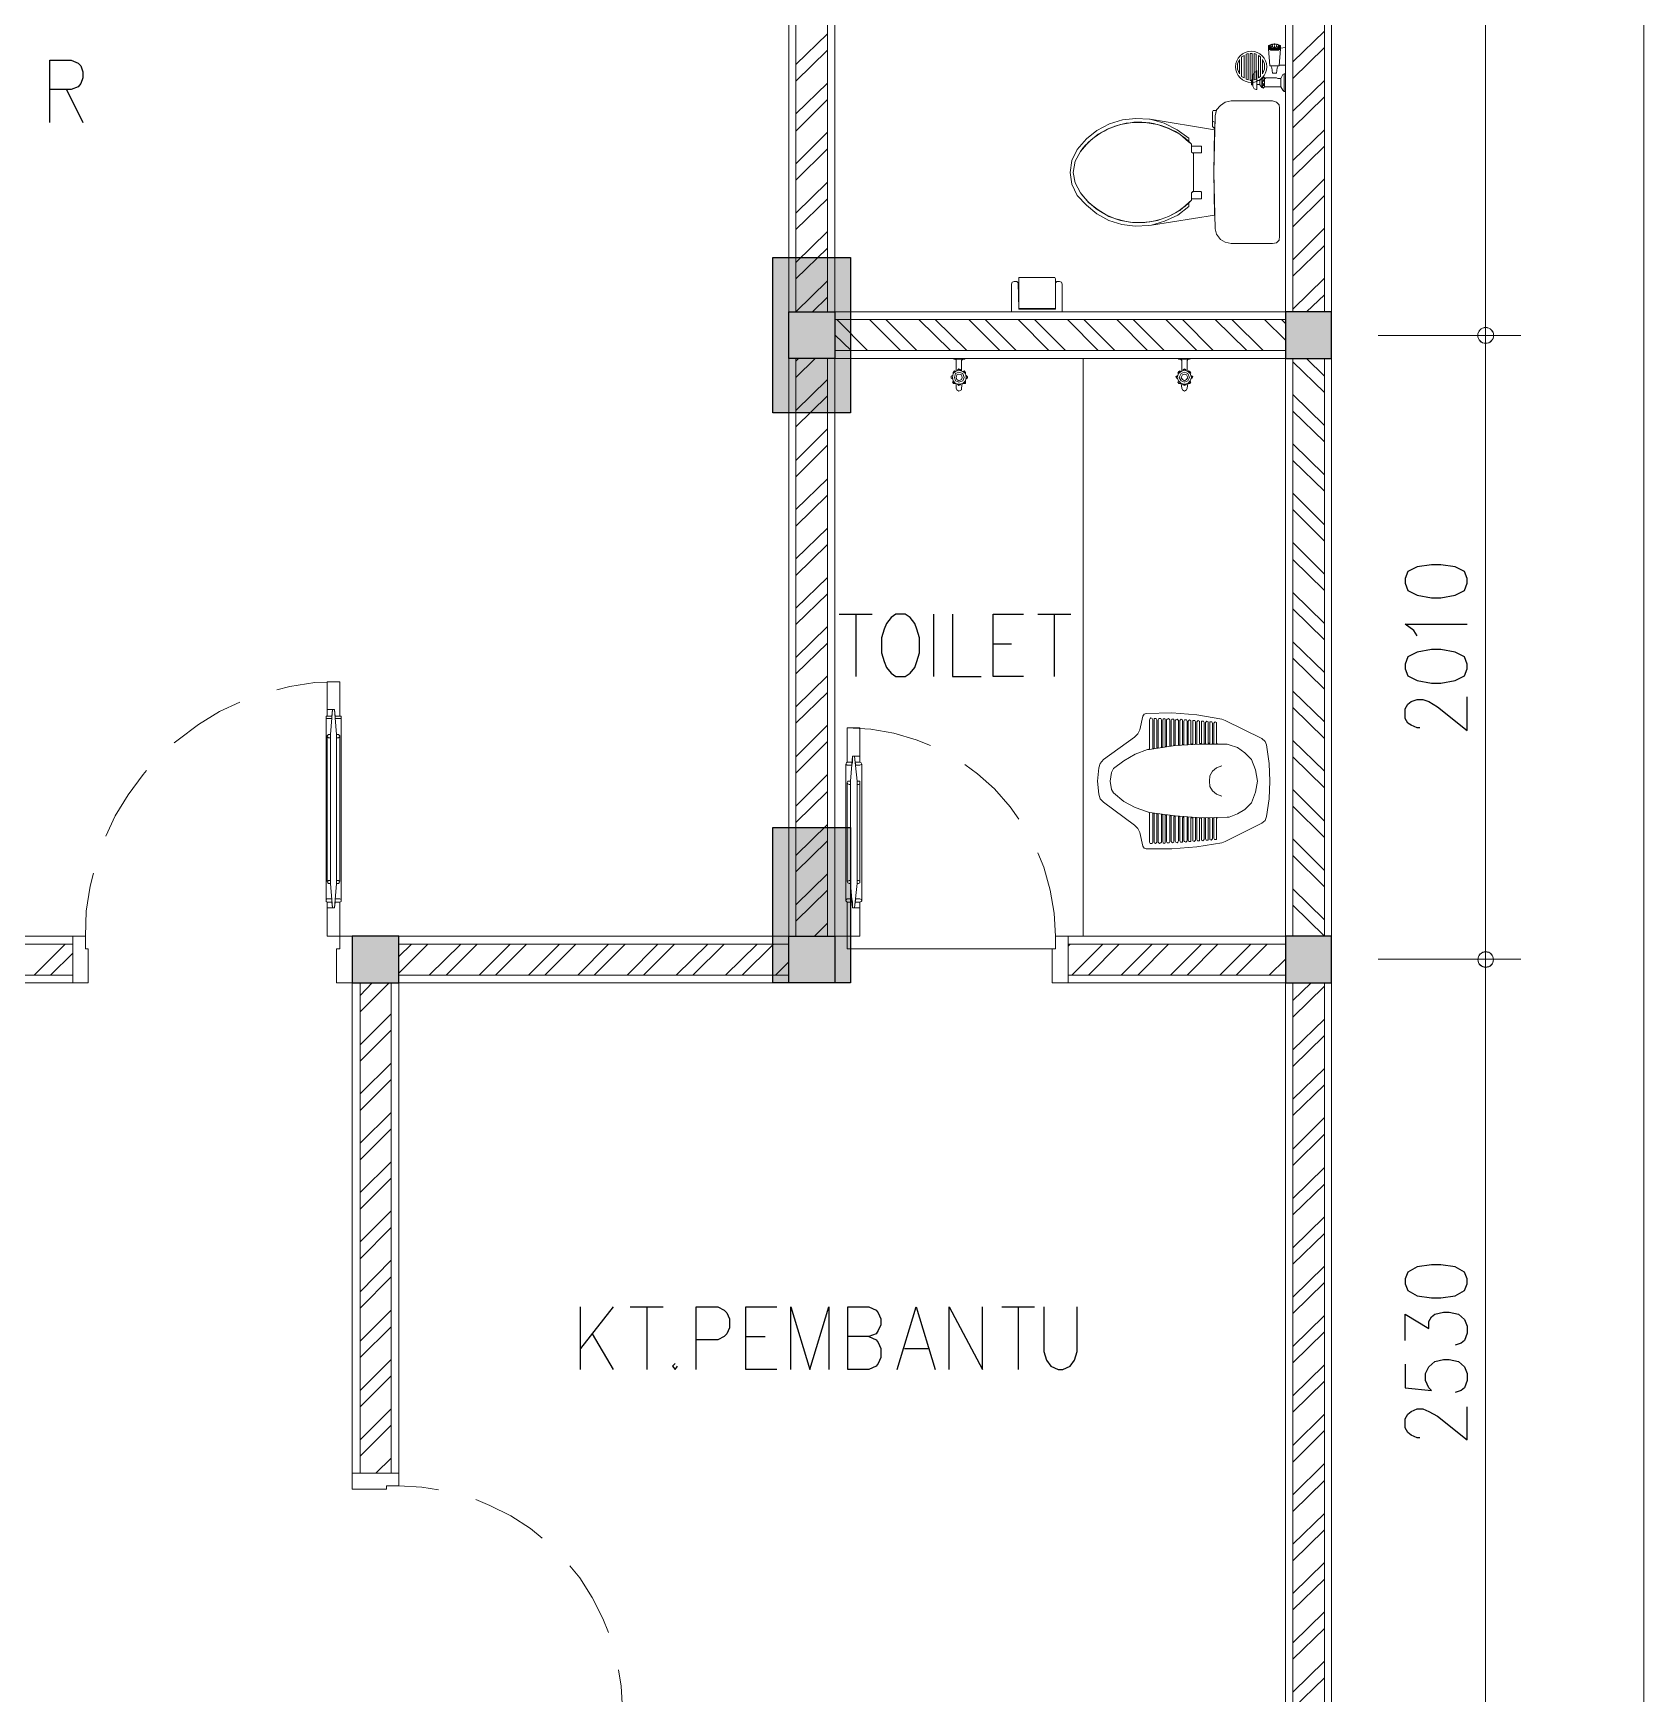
# Model space of a CAD drawing. Header units: millimetres. Extents: x -1260 to 10806, y -20287 to 1280.
# Drawn here: x 5507 to 10694, y -6903 to -1555 of the extents above; entities that cross this region are included whole.
import ezdxf

# ---------------------------------------------------------------- set-up
doc = ezdxf.new("R2010")
doc.units = ezdxf.units.MM
doc.header["$MEASUREMENT"] = 0
doc.layers.add('PDF_Geometry', color=7, linetype='Continuous')
doc.layers.add('PDF_Solid Fills', color=7, linetype='Continuous', true_color=0x404040)

# ---------------------------------------------------------------- blocks, each defined once
blk = doc.blocks.new('sdeww')
at = {"layer": 'PDF_Geometry', "lineweight": 9}
for points in [[(10183.9, -7018.5), (10183.9, -4588.2), (10183.9, -4537.4), (10183.9, -4488.7), (10183.9, -2577.1), (10183.9, -2528.4), (10183.9, -2477.6), (10183.9, -32.6), (10183.9, 16.1)], [(10694.1, -17785.2), (10694.1, -17734.4), (10694.1, -32.6), (10694.1, 16.1)], [(9512.9, -1590.6), (9523.5, -1594.9), (9523.5, -1599.1), (9517.1, -1601.2), (9512.9, -1603.3), (9504.4, -1603.3), (9495.9, -1603.3), (9487.5, -1599.1), (9485.4, -1597), (9485.4, -1594.9), (9495.9, -1590.6)], [(9485.4, -1597), (9485.4, -1605.5), (9487.5, -1607.6), (9491.7, -1609.7), (9504.4, -1609.7), (9504.4, -1603.3), (9504.4, -1609.7), (9517.1, -1609.7), (9521.3, -1607.6), (9523.5, -1605.5), (9523.5, -1597)], [(9485.4, -1599.1), (9485.4, -1607.6)], [(9487.5, -1599.1), (9487.5, -1607.6)], [(9489.6, -1594.9), (9491.7, -1594.9), (9491.7, -1592.7), (9491.7, -1594.9)], [(9491.7, -1597), (9489.6, -1597)], [(9489.6, -1601.2), (9489.6, -1607.6)], [(9491.7, -1601.2), (9491.7, -1609.7), (9491.7, -1601.2)], [(9493.8, -1601.2), (9493.8, -1609.7)], [(9495.9, -1597), (9495.9, -1594.9)], [(9498.1, -1592.7), (9498.1, -1590.6)], [(9498.1, -1603.3), (9498.1, -1609.7)], [(9500.2, -1603.3), (9500.2, -1609.7)], [(9502.3, -1603.3), (9502.3, -1609.7), (9502.3, -1603.3)], [(9504.4, -1590.6), (9504.4, -1588.5), (9504.4, -1592.7), (9504.4, -1588.5), (9504.4, -1592.7)], [(9504.4, -1594.9), (9504.4, -1597), (9504.4, -1594.9)], [(9504.4, -1599.1), (9504.4, -1597)], [(9506.5, -1603.3), (9506.5, -1609.7)], [(9508.6, -1603.3), (9508.6, -1609.7), (9508.6, -1603.3)], [(9512.9, -1592.7), (9510.8, -1592.7), (9512.9, -1592.7)], [(9510.8, -1597), (9510.8, -1594.9), (9510.8, -1599.1)], [(9510.8, -1603.3), (9510.8, -1609.7)], [(9515, -1601.2), (9515, -1609.7)], [(9519.2, -1592.7), (9519.2, -1594.9), (9517.1, -1594.9), (9517.1, -1592.7)], [(9519.2, -1594.9), (9517.1, -1597), (9517.1, -1594.9)], [(9517.1, -1601.2), (9517.1, -1609.7), (9517.1, -1601.2)], [(9519.2, -1658.4), (9540.4, -1658.4), (9540.4, -1601.2), (9523.5, -1603.3)], [(9519.2, -1601.2), (9519.2, -1607.6)], [(9521.3, -1599.1), (9521.3, -1607.6)], [(9523.5, -1599.1), (9523.5, -1607.6)], [(9523.5, -1605.5), (9519.2, -1660.5), (9491.7, -1660.5), (9489.6, -1660.5), (9485.4, -1605.5)], [(9447.3, -1677.4), (9438.8, -1681.7), (9434.5, -1690.1), (9434.5, -1704.9), (9430.3, -1704.9), (9430.3, -1721.9), (9430.3, -1704.9)], [(9430.3, -1707.1), (9434.5, -1707.1), (9430.3, -1707.1)], [(9430.3, -1709.2), (9434.5, -1709.2)], [(9447.3, -1675.3), (9447.3, -1677.4), (9447.3, -1736.7), (9445.1, -1736.7), (9438.8, -1734.6), (9434.5, -1726.1), (9434.5, -1721.9), (9434.5, -1704.9)], [(9447.3, -1707.1), (9457.8, -1707.1), (9464.2, -1698.6), (9468.4, -1696.5), (9470.5, -1696.5), (9472.7, -1698.6), (9472.7, -1728.2), (9472.7, -1726.1)], [(9457.8, -1704.9), (9457.8, -1713.4), (9457.8, -1721.9), (9464.2, -1730.4), (9468.4, -1732.5), (9470.5, -1730.4), (9472.7, -1728.2), (9474.8, -1728.2), (9476.9, -1728.2), (9510.8, -1728.2), (9515, -1728.2), (9525.6, -1728.2), (9510.8, -1728.2)], [(9464.2, -1728.2), (9464.2, -1700.7)], [(9525.6, -1700.7), (9515, -1700.7), (9510.8, -1698.6), (9476.9, -1698.6), (9474.8, -1700.7), (9472.7, -1700.7)], [(9510.8, -1681.7), (9510.8, -1683.8), (9498.1, -1683.8), (9495.9, -1666.8), (9493.8, -1662.6)], [(9498.1, -1683.8), (9498.1, -1681.7)], [(9515, -1662.6), (9512.9, -1666.8), (9510.8, -1683.8)], [(9536.2, -1740.9), (9536.2, -1688)], [(9430.3, -1713.4), (9434.5, -1713.4)], [(9430.3, -1715.5), (9434.5, -1715.5)], [(9430.3, -1717.6), (9434.5, -1717.6), (9430.3, -1717.6)], [(9430.3, -1719.8), (9434.5, -1719.8)], [(9447.3, -1719.8), (9457.8, -1719.8)], [(8820.6, -2450.1), (8820.6, -2452.2), (8657.6, -2452.2), (8657.6, -2363.3), (8659.7, -2357), (8666.1, -2354.8), (8674.6, -2354.8), (8676.7, -2357), (8678.8, -2359.1), (8680.9, -2441.6), (8740.2, -2441.6), (8799.5, -2441.6), (8799.5, -2359.1), (8803.7, -2354.8), (8812.2, -2354.8), (8818.5, -2357), (8820.6, -2363.3), (8820.6, -2452.2)], [(8678.8, -2369.7), (8680.9, -2369.7)], [(8799.5, -2369.7), (8799.5, -2367.5)], [(8657.6, -2452.2), (8657.6, -2450.1)], [(8471.3, -2604.6), (8471.3, -2602.5)], [(8477.7, -2604.6), (8479.8, -2606.8), (8479.8, -2608.9), (8479.8, -2642.8)], [(8501, -2604.6), (8496.7, -2608.9), (8496.7, -2642.8)], [(8888.4, -4463.3), (8888.4, -2602.5)], [(9231.3, -2602.5), (9231.3, -2604.6), (9214.4, -2604.6), (9195.3, -2604.6), (9195.3, -2602.5), (9214.4, -2602.5), (9233.4, -2602.5), (9233.4, -2604.6)], [(9195.3, -2604.6), (9195.3, -2602.5)], [(9201.7, -2604.6), (9203.8, -2606.8), (9205.9, -2608.9), (9205.9, -2642.8)], [(9227.1, -2604.6), (9222.9, -2608.9), (9222.9, -2642.8)], [(8479.8, -2683), (8479.8, -2697.8), (8481.9, -2704.1), (8488.3, -2708.4), (8496.7, -2704.1), (8496.7, -2697.8), (8498.9, -2683)], [(9203.8, -2683), (9205.9, -2697.8), (9208, -2704.1), (9214.4, -2708.4), (9220.7, -2704.1), (9222.9, -2697.8), (9225, -2683), (9233.4, -2683), (9235.6, -2678.7), (9233.4, -2674.5), (9233.4, -2678.7), (9231.3, -2683), (9227.1, -2683)], [(9208, -2685.1), (9210.2, -2687.2), (9214.4, -2689.3), (9218.6, -2687.2), (9220.7, -2685.1)], [(9210.2, -2685.1), (9214.4, -2687.2), (9218.6, -2685.1)], [(6290.9, -3669.5), (6333.2, -3658.9), (6413.7, -3646.2), (6494.1, -3644.1)], [(5960.7, -3840.9), (5973.4, -3830.4), (6039, -3781.7), (6106.7, -3739.3), (6172.3, -3709.7)], [(6449.7, -3758.4), (6449.7, -3824), (6449.7, -4283.4), (6449.7, -4349)], [(6498.4, -3758.4), (6498.4, -3824), (6498.4, -4283.4), (6498.4, -4349)], [(8397.2, -3849.4), (8350.7, -3830.4), (8278.7, -3809.2), (8204.6, -3796.5), (8128.4, -3792.3)], [(9320.2, -3845.2), (9320.2, -3843.1), (9318.1, -3843.1), (9318.1, -3777.4), (9318.1, -3775.3), (9313.9, -3773.2), (9311.8, -3775.3), (9309.6, -3777.4), (9309.6, -3843.1), (9307.5, -3845.2), (9305.4, -3843.1), (9305.4, -3777.4), (9303.3, -3773.2), (9296.9, -3773.2), (9296.9, -3777.4), (9296.9, -3840.9), (9292.7, -3845.2), (9292.7, -3843.1), (9290.6, -3840.9), (9290.6, -3775.3), (9290.6, -3773.2), (9286.4, -3771.1), (9284.2, -3773.2), (9282.1, -3775.3), (9282.1, -3843.1), (9280, -3845.2), (9277.9, -3843.1), (9277.9, -3775.3), (9275.8, -3771.1), (9269.4, -3771.1), (9269.4, -3775.3), (9269.4, -3843.1), (9267.3, -3843.1), (9265.2, -3845.2), (9265.2, -3843.1), (9263.1, -3843.1), (9263.1, -3773.2), (9263.1, -3771.1), (9258.8, -3769), (9254.6, -3773.2), (9254.6, -3843.1), (9254.6, -3845.2), (9250.4, -3845.2), (9250.4, -3843.1), (9250.4, -3773.2), (9248.3, -3769), (9241.9, -3769), (9241.9, -3773.2), (9241.9, -3843.1), (9239.8, -3845.2), (9237.7, -3845.2), (9235.6, -3843.1), (9235.6, -3771.1), (9235.6, -3769), (9231.3, -3766.8), (9229.2, -3769), (9227.1, -3771.1), (9227.1, -3845.2), (9225, -3847.3), (9222.9, -3845.2), (9222.9, -3771.1), (9220.7, -3766.8), (9214.4, -3766.8), (9212.3, -3771.1), (9212.3, -3845.2), (9212.3, -3847.3), (9210.2, -3847.3), (9208, -3845.2), (9208, -3769), (9208, -3766.8), (9203.8, -3764.7), (9201.7, -3766.8), (9199.6, -3769), (9199.6, -3847.3), (9197.5, -3849.4), (9195.3, -3847.3), (9195.3, -3769), (9191.1, -3764.7), (9186.9, -3766.8), (9184.8, -3769), (9184.8, -3847.3), (9184.8, -3849.4), (9182.6, -3849.4), (9180.5, -3847.3), (9180.5, -3769), (9180.5, -3764.7), (9174.2, -3764.7), (9172, -3769), (9172, -3849.4), (9172, -3851.5), (9167.8, -3851.5), (9167.8, -3849.4), (9167.8, -3766.8), (9163.6, -3762.6), (9159.3, -3764.7), (9157.2, -3766.8), (9157.2, -3851.5), (9155.1, -3853.6), (9153, -3851.5), (9153, -3766.8), (9153, -3764.7), (9148.8, -3762.6), (9146.6, -3764.7), (9144.5, -3766.8), (9144.5, -3853.6), (9142.4, -3855.8), (9140.3, -3853.6), (9140.3, -3766.8), (9138.2, -3762.6), (9131.8, -3762.6), (9129.7, -3766.8), (9129.7, -3853.6), (9129.7, -3855.8), (9127.6, -3857.9), (9125.5, -3855.8), (9125.5, -3853.6), (9125.5, -3766.8), (9123.4, -3762.6), (9117, -3762.6), (9117, -3766.8), (9117, -3855.8), (9117, -3857.9), (9114.9, -3860), (9112.8, -3857.9), (9112.8, -3855.8), (9112.8, -3766.8), (9110.7, -3762.6), (9106.4, -3760.5), (9104.3, -3762.6), (9102.2, -3766.8), (9102.2, -3860), (9100.1, -3862.1)], [(6453.9, -3824), (6453.9, -4283.4)], [(6494.1, -3824), (6494.1, -4283.4)], [(5740.5, -4141.5), (5770.1, -4075.9), (5812.5, -4008.2), (5861.2, -3942.6), (5871.7, -3929.9)], [(8124.2, -3908.7), (8124.2, -3974.3), (8124.2, -4283.4), (8124.2, -4349)], [(8175, -3908.7), (8175, -3974.3), (8175, -4283.4), (8175, -4349)], [(8680.9, -4086.5), (8653.4, -4046.3), (8602.6, -3989.1), (8547.6, -3940.4), (8507.3, -3910.8)], [(9335.1, -3915), (9318.1, -3921.4), (9305.4, -3932), (9296.9, -3946.8), (9294.8, -3963.7), (9296.9, -3980.7), (9305.4, -3995.5), (9318.1, -4006.1), (9335.1, -4012.4)], [(8128.4, -3974.3), (8128.4, -4283.4)], [(8168.6, -3974.3), (8168.6, -4283.4)], [(9320.2, -4082.3), (9318.1, -4084.4), (9318.1, -4147.9), (9318.1, -4152.1), (9311.8, -4152.1), (9309.6, -4147.9), (9309.6, -4084.4), (9309.6, -4082.3), (9305.4, -4082.3), (9305.4, -4084.4), (9305.4, -4150), (9303.3, -4152.1), (9301.2, -4154.2), (9296.9, -4152.1), (9296.9, -4150), (9296.9, -4084.4), (9294.8, -4082.3), (9292.7, -4082.3), (9290.6, -4084.4), (9290.6, -4150), (9290.6, -4154.2), (9284.2, -4154.2), (9282.1, -4150), (9282.1, -4084.4), (9282.1, -4082.3), (9277.9, -4082.3), (9277.9, -4084.4), (9277.9, -4152.1), (9275.8, -4154.2), (9273.7, -4156.4), (9269.4, -4154.2), (9269.4, -4152.1), (9269.4, -4084.4), (9267.3, -4082.3), (9265.2, -4082.3), (9263.1, -4084.4), (9263.1, -4152.1), (9263.1, -4156.4), (9256.7, -4156.4), (9254.6, -4152.1), (9254.6, -4084.4), (9254.6, -4082.3), (9250.4, -4082.3), (9250.4, -4084.4), (9250.4, -4154.2), (9246.1, -4158.5), (9241.9, -4156.4), (9241.9, -4154.2), (9241.9, -4082.3), (9239.8, -4082.3), (9237.7, -4080.2), (9237.7, -4082.3), (9235.6, -4082.3), (9235.6, -4154.2), (9235.6, -4158.5), (9229.2, -4158.5), (9227.1, -4154.2), (9227.1, -4082.3), (9227.1, -4080.2), (9222.9, -4080.2), (9222.9, -4082.3), (9222.9, -4156.4), (9218.6, -4160.6), (9214.4, -4158.5), (9212.3, -4156.4), (9212.3, -4082.3), (9212.3, -4080.2), (9210.2, -4078), (9210.2, -4080.2), (9208, -4082.3), (9208, -4156.4), (9208, -4160.6), (9201.7, -4160.6), (9199.6, -4156.4), (9199.6, -4080.2), (9199.6, -4078), (9195.3, -4078), (9195.3, -4080.2), (9195.3, -4156.4), (9193.2, -4160.6), (9191.1, -4162.7), (9186.9, -4160.6), (9184.8, -4156.4), (9184.8, -4078), (9182.6, -4075.9), (9182.6, -4078), (9180.5, -4078), (9180.5, -4158.5), (9180.5, -4160.6), (9176.3, -4162.7), (9172, -4158.5), (9172, -4078), (9172, -4075.9), (9167.8, -4075.9), (9167.8, -4078), (9167.8, -4158.5), (9165.7, -4162.7), (9159.3, -4162.7), (9157.2, -4158.5), (9157.2, -4075.9), (9157.2, -4073.8), (9153, -4073.8), (9153, -4075.9), (9153, -4158.5), (9153, -4162.7), (9148.8, -4164.8), (9146.6, -4162.7), (9144.5, -4158.5), (9144.5, -4073.8), (9144.5, -4071.7), (9140.3, -4071.7), (9140.3, -4073.8), (9140.3, -4160.6), (9138.2, -4162.7), (9133.9, -4164.8), (9129.7, -4160.6), (9129.7, -4071.7), (9129.7, -4069.6), (9125.5, -4069.6), (9125.5, -4071.7), (9125.5, -4160.6), (9121.2, -4164.8), (9117, -4162.7), (9117, -4160.6), (9117, -4069.6), (9117, -4067.5), (9112.8, -4067.5), (9112.8, -4069.6), (9112.8, -4160.6), (9110.7, -4164.8), (9104.3, -4164.8), (9102.2, -4160.6), (9102.2, -4067.5), (9102.2, -4065.3), (9100.1, -4065.3)], [(8799.5, -4463.3), (8795.2, -4389.2), (8782.5, -4315.1), (8761.4, -4241), (8742.3, -4194.5)], [(5674.9, -4463.3), (5677, -4382.9), (5689.7, -4302.4), (5700.3, -4260.1)], [(8139, -4503.5), (8788.9, -4503.5)], [(6684.6, -6233.1), (6758.7, -6237.3), (6811.7, -6245.8)], [(6932.3, -6277.5), (6976.8, -6296.6), (7044.5, -6330.5), (7108, -6370.7), (7146.1, -6402.4)], [(7235, -6491.3), (7266.8, -6529.5), (7307, -6593), (7340.9, -6660.7), (7359.9, -6705.2)], [(7391.7, -6825.8), (7400.2, -6878.7), (7404.4, -6952.8)]]:
    blk.add_lwpolyline(points, dxfattribs=at)
for points in [[(9688.6, -2452.2), (9688.6, -132.1), (9540.4, -132.1), (9540.4, -2452.2)], [(8088.2, -2452.2), (8088.2, -1082.6), (7940, -1082.6), (7940, -2452.2)], [(9489.6, -1594.9), (9491.7, -1592.7), (9498.1, -1590.6), (9510.8, -1590.6), (9517.1, -1592.7), (9521.3, -1594.9), (9521.3, -1597), (9517.1, -1599.1), (9510.8, -1599.1), (9504.4, -1601.2), (9498.1, -1599.1), (9491.7, -1599.1), (9487.5, -1594.9)], [(9495.9, -1592.7), (9498.1, -1592.7)], [(9498.1, -1597), (9498.1, -1594.9), (9498.1, -1599.1), (9495.9, -1599.1), (9495.9, -1597)], [(9495.9, -1609.7), (9495.9, -1603.3)], [(9512.9, -1609.7), (9512.9, -1603.3)], [(9392.2, -1639.3), (9385.9, -1654.1), (9385.9, -1671.1), (9392.2, -1685.9)], [(9398.6, -1694.4), (9398.6, -1630.9), (9407, -1626.6), (9407, -1698.6)], [(9419.7, -1620.3), (9419.7, -1704.9), (9413.4, -1702.8), (9413.4, -1622.4)], [(9430.3, -1707.1), (9426.1, -1707.1), (9426.1, -1620.3), (9432.4, -1620.3), (9432.4, -1707.1)], [(9438.8, -1620.3), (9438.8, -1704.9), (9445.1, -1702.8), (9445.1, -1622.4)], [(9460, -1694.4), (9460, -1630.9), (9453.6, -1626.6), (9453.6, -1698.6)], [(9466.3, -1685.9), (9472.7, -1671.1), (9472.7, -1654.1), (9466.3, -1639.3)], [(9434.5, -1711.3), (9430.3, -1711.3)], [(9472.7, -1698.6), (9470.5, -1698.6), (9470.5, -1696.5), (9468.4, -1696.5), (9466.3, -1698.6), (9464.2, -1700.7), (9466.3, -1700.7), (9466.3, -1702.8), (9470.5, -1702.8), (9472.7, -1700.7)], [(9470.5, -1707.1), (9470.5, -1709.2), (9472.7, -1711.3), (9472.7, -1715.5), (9470.5, -1717.6), (9470.5, -1719.8), (9468.4, -1719.8), (9466.3, -1717.6), (9466.3, -1709.2), (9468.4, -1707.1)], [(9525.6, -1700.7), (9525.6, -1728.2), (9531.9, -1738.8), (9536.2, -1743.1), (9540.4, -1743.1), (9540.4, -1685.9), (9536.2, -1685.9), (9531.9, -1688)], [(9434.5, -1721.9), (9430.3, -1721.9)], [(9472.7, -1728.2), (9470.5, -1730.4), (9466.3, -1730.4), (9466.3, -1728.2), (9464.2, -1728.2), (9466.3, -1726.1), (9466.3, -1724), (9470.5, -1724), (9472.7, -1726.1)], [(9305.4, -1808.7), (9307.5, -1804.4), (9311.8, -1804.4), (9318.1, -1804.4), (9313.9, -1821.4), (9313.9, -1842.5), (9305.4, -1838.3)], [(9313.9, -1821.4), (9309.6, -2003.4), (9313.9, -2185.5), (9318.1, -2202.4), (9330.8, -2219.4), (9345.6, -2227.8), (9364.7, -2232.1), (9498.1, -2232.1), (9510.8, -2229.9), (9519.2, -2221.5), (9521.3, -2208.8), (9521.3, -1796), (9519.2, -1785.4), (9510.8, -1776.9), (9498.1, -1772.7), (9364.7, -1772.7), (9345.6, -1776.9), (9330.8, -1787.5), (9318.1, -1802.3)], [(9104.3, -1832), (9102.2, -1832), (9057.7, -1829.8), (9015.4, -1834.1), (8973.1, -1846.8), (8932.8, -1868), (8899, -1895.5), (8869.3, -1929.3), (8852.4, -1965.3), (8846, -2003.4), (8852.4, -2041.5), (8869.3, -2077.5), (8899, -2109.3), (8932.8, -2136.8), (8970.9, -2158), (9013.3, -2170.7), (9055.6, -2177), (9100.1, -2174.9), (9108.5, -2172.8), (9150.9, -2160.1), (9193.2, -2141), (9229.2, -2113.5), (9229.2, -2100.8), (9199.6, -2126.2), (9163.6, -2145.3), (9127.6, -2158), (9087.4, -2164.3), (9047.1, -2164.3), (9009, -2158), (8970.9, -2145.3), (8937.1, -2124.1), (8905.3, -2100.8), (8879.9, -2069.1), (8863, -2037.3), (8856.6, -2003.4), (8863, -1967.4), (8879.9, -1935.7), (8905.3, -1906.1), (8937.1, -1880.7), (8970.9, -1861.6), (9009, -1848.9), (9047.1, -1842.5), (9087.4, -1842.5), (9127.6, -1848.9), (9163.6, -1861.6), (9199.6, -1880.7), (9229.2, -1906.1), (9229.2, -1893.4), (9191.1, -1865.8), (9148.8, -1844.7)], [(9229.2, -1893.4), (9191.1, -1865.8), (9148.8, -1844.7), (9104.3, -1832), (9311.8, -1865.8), (9309.6, -2003.4), (9311.8, -2141), (9108.5, -2172.8), (9150.9, -2160.1), (9193.2, -2141), (9229.2, -2113.5), (9229.2, -2100.8), (9237.7, -2092.3), (9237.7, -2088.1), (9269.4, -2088.1), (9269.4, -2066.9), (9267.3, -2064.8), (9241.9, -2064.8), (9244, -2064.8), (9244, -1942), (9241.9, -1939.9), (9269.4, -1939.9), (9269.4, -1918.8), (9237.7, -1918.8), (9237.7, -1912.4), (9235.6, -1910.3), (9229.2, -1906.1)], [(9305.4, -1838.3), (9313.9, -1842.5), (9311.8, -1861.6), (9305.4, -1855.3), (9305.4, -1836.2)], [(9267.3, -1918.8), (9237.7, -1918.8), (9237.7, -1937.8), (9241.9, -1939.9), (9267.3, -1939.9), (9269.4, -1939.9), (9269.4, -1937.8), (9269.4, -1920.9), (9269.4, -1918.8)], [(9237.7, -2069.1), (9241.9, -2064.8), (9267.3, -2064.8), (9269.4, -2066.9), (9269.4, -2069.1), (9269.4, -2086), (9269.4, -2088.1), (9267.3, -2088.1), (9237.7, -2088.1)], [(8680.9, -2346.4), (8680.9, -2342.1), (8685.2, -2342.1), (8740.2, -2342.1), (8797.4, -2342.1), (8799.5, -2346.4), (8799.5, -2443.8), (8740.2, -2443.8), (8680.9, -2443.8)], [(8088.2, -2602.5), (8088.2, -2452.2), (9540.4, -2452.2), (9540.4, -2602.5)], [(10234.8, -2528.4), (9838.9, -2528.4)], [(10071.7, -2528.4), (10298.3, -2528.4)], [(8088.2, -4463.3), (8088.2, -2602.5), (7940, -2602.5), (7940, -4463.3)], [(8507.3, -2604.6), (8488.3, -2604.6), (8471.3, -2604.6), (8471.3, -2602.5), (8488.3, -2602.5), (8507.3, -2602.5)], [(9540.4, -4463.3), (9540.4, -2602.5), (9688.6, -2602.5), (9688.6, -4463.3)], [(8467.1, -2668.2), (8462.9, -2666), (8462.9, -2659.7), (8467.1, -2657.6), (8462.9, -2659.7), (8462.9, -2666)], [(8488.3, -2640.6), (8477.7, -2644.9), (8469.2, -2651.2), (8467.1, -2663.9), (8469.2, -2674.5), (8477.7, -2683), (8488.3, -2685.1), (8501, -2683), (8509.4, -2674.5), (8511.6, -2663.9), (8509.4, -2651.2), (8501, -2644.9)], [(8469.2, -2651.2), (8469.2, -2647), (8473.5, -2644.9), (8477.7, -2644.9), (8473.5, -2642.8), (8471.3, -2644.9), (8469.2, -2649.1)], [(8488.3, -2647), (8477.7, -2651.2), (8473.5, -2663.9), (8477.7, -2674.5), (8488.3, -2678.7), (8501, -2674.5), (8505.2, -2663.9), (8501, -2651.2)], [(8488.3, -2653.3), (8481.9, -2655.5), (8479.8, -2663.9), (8481.9, -2670.3), (8488.3, -2674.5), (8496.7, -2670.3), (8498.9, -2663.9), (8496.7, -2655.5)], [(8488.3, -2636.4), (8484, -2640.6), (8488.3, -2638.5), (8494.6, -2640.6), (8492.5, -2638.5)], [(8501, -2644.9), (8505.2, -2642.8), (8507.3, -2644.9), (8509.4, -2649.1), (8509.4, -2651.2), (8509.4, -2647), (8505.2, -2644.9)], [(8511.6, -2657.6), (8513.7, -2659.7), (8515.8, -2661.8), (8515.8, -2666), (8511.6, -2668.2), (8515.8, -2666), (8513.7, -2659.7)], [(9193.2, -2668.2), (9189, -2666), (9189, -2659.7), (9193.2, -2657.6), (9189, -2659.7), (9186.9, -2661.8), (9189, -2666)], [(9214.4, -2640.6), (9203.8, -2644.9), (9195.3, -2651.2), (9191.1, -2663.9), (9195.3, -2674.5), (9203.8, -2683), (9214.4, -2685.1), (9225, -2683), (9233.4, -2674.5), (9237.7, -2663.9), (9233.4, -2651.2), (9225, -2644.9)], [(9195.3, -2651.2), (9195.3, -2647), (9197.5, -2644.9), (9203.8, -2644.9), (9199.6, -2642.8), (9195.3, -2644.9), (9193.2, -2649.1)], [(9214.4, -2647), (9203.8, -2651.2), (9197.5, -2663.9), (9203.8, -2674.5), (9214.4, -2678.7), (9225, -2674.5), (9231.3, -2663.9), (9225, -2651.2)], [(9214.4, -2653.3), (9208, -2655.5), (9203.8, -2663.9), (9208, -2670.3), (9214.4, -2674.5), (9220.7, -2670.3), (9225, -2663.9), (9220.7, -2655.5)], [(9214.4, -2636.4), (9210.2, -2638.5), (9210.2, -2640.6), (9214.4, -2638.5), (9218.6, -2640.6), (9218.6, -2638.5)], [(9225, -2644.9), (9229.2, -2642.8), (9233.4, -2644.9), (9235.6, -2649.1), (9233.4, -2651.2), (9233.4, -2647), (9231.3, -2644.9)], [(9235.6, -2657.6), (9239.8, -2659.7), (9241.9, -2661.8), (9239.8, -2666), (9235.6, -2668.2), (9239.8, -2666), (9239.8, -2659.7)], [(8477.7, -2683), (8473.5, -2683), (8469.2, -2678.7), (8469.2, -2674.5), (8467.1, -2678.7), (8469.2, -2683)], [(8494.6, -2685.1), (8488.3, -2687.2), (8484, -2685.1), (8488.3, -2689.3), (8492.5, -2687.2)], [(8509.4, -2674.5), (8509.4, -2683), (8501, -2683), (8505.2, -2683), (8509.4, -2678.7)], [(9201.7, -2683), (9197.5, -2683), (9193.2, -2678.7), (9195.3, -2674.5), (9193.2, -2678.7), (9195.3, -2683)], [(9335.1, -4162.7), (9254.6, -4175.4), (9174.2, -4181.8), (9091.6, -4181.8), (9085.3, -4179.7), (9081, -4173.3), (9070.4, -4128.8), (9064.1, -4116.1), (9053.5, -4105.6), (8954, -4031.5), (8943.4, -4020.9), (8939.2, -4006.1), (8935, -3963.7), (8939.2, -3921.4), (8943.4, -3906.6), (8954, -3893.9), (9053.5, -3821.9), (9064.1, -3811.3), (9070.4, -3798.6), (9081, -3754.1), (9085.3, -3747.8), (9091.6, -3745.7), (9174.2, -3743.6), (9254.6, -3749.9), (9335.1, -3764.7), (9345.6, -3769), (9464.2, -3826.1), (9474.8, -3836.7), (9479, -3847.3), (9487.5, -3906.6), (9489.6, -3963.7), (9487.5, -4020.9), (9479, -4078), (9474.8, -4090.7), (9464.2, -4099.2), (9345.6, -4158.5)], [(8985.8, -4001.8), (9019.6, -4029.3), (9055.6, -4048.4), (9095.8, -4063.2), (9102.2, -4065.3), (9184.8, -4075.9), (9267.3, -4082.3), (9352, -4080.2), (9358.3, -4080.2), (9385.9, -4069.6), (9409.1, -4054.8), (9430.3, -4033.6), (9443, -3999.7), (9449.4, -3963.7), (9443, -3927.7), (9430.3, -3893.9), (9409.1, -3872.7), (9385.9, -3855.8), (9358.3, -3847.3), (9352, -3845.2), (9267.3, -3845.2), (9184.8, -3849.4), (9102.2, -3862.1), (9095.8, -3862.1), (9055.6, -3876.9), (9019.6, -3898.1), (8985.8, -3923.5), (8979.4, -3936.2), (8975.2, -3963.7), (8979.4, -3991.2)], [(5634.6, -4613.6), (5634.6, -4463.3), (3564.3, -4463.3), (3564.3, -4613.6)], [(7940, -4613.6), (7940, -4463.3), (6684.6, -4463.3), (6684.6, -4613.6)], [(9540.4, -4613.6), (9540.4, -4463.3), (8839.7, -4463.3), (8839.7, -4613.6)], [(10234.8, -4537.4), (9838.9, -4537.4)], [(10071.7, -4537.4), (10298.3, -4537.4)], [(6684.6, -6192.9), (6684.6, -4613.6), (6534.3, -4613.6), (6534.3, -6192.9)], [(9688.6, -6993.1), (9688.6, -4613.6), (9540.4, -4613.6), (9540.4, -6993.1)]]:
    blk.add_lwpolyline(points, close=True, dxfattribs=at)
at = {"layer": 'PDF_Geometry', "lineweight": 20}
for points in [[(9665.3, -2452.2), (9665.3, -132.1), (9563.7, -132.1), (9563.7, -2452.2)], [(8064.9, -2452.2), (8064.9, -1082.6), (7963.3, -1082.6), (7963.3, -2452.2)], [(8088.2, -2577.1), (8088.2, -2477.6), (9540.4, -2477.6), (9540.4, -2577.1)], [(8064.9, -4463.3), (8064.9, -2602.5), (7963.3, -2602.5), (7963.3, -4463.3)], [(9563.7, -4463.3), (9563.7, -2602.5), (9665.3, -2602.5), (9665.3, -4463.3)], [(5634.6, -4588.2), (5634.6, -4488.7), (3564.3, -4488.7), (3564.3, -4588.2)], [(7940, -4588.2), (7940, -4488.7), (6684.6, -4488.7), (6684.6, -4588.2)], [(9540.4, -4588.2), (9540.4, -4488.7), (8839.7, -4488.7), (8839.7, -4588.2)], [(6659.2, -6192.9), (6659.2, -4613.6), (6559.7, -4613.6), (6559.7, -6192.9)], [(9665.3, -6993.1), (9665.3, -4613.6), (9563.7, -4613.6), (9563.7, -6993.1)]]:
    blk.add_lwpolyline(points, close=True, dxfattribs=at)
at = {"layer": 'PDF_Geometry', "color": 250, "lineweight": 9, "true_color": 0x404040}
for points in [[(9563.7, -1647.8), (9665.3, -1548.3)], [(7963.3, -1656.3), (8064.9, -1556.8)], [(9563.7, -1700.7), (9665.3, -1601.2)], [(7963.3, -1709.2), (8064.9, -1609.7)], [(9563.7, -1806.6), (9665.3, -1707.1)], [(7963.3, -1815), (8064.9, -1715.5)], [(9563.7, -1859.5), (9665.3, -1760)], [(7963.3, -1870.1), (8064.9, -1768.5)], [(9563.7, -1965.3), (9665.3, -1865.8)], [(7963.3, -1975.9), (8064.9, -1874.3)], [(9563.7, -2018.3), (9665.3, -1918.8)], [(7963.3, -2028.8), (8064.9, -1927.2)], [(9563.7, -2126.2), (9665.3, -2024.6)], [(7963.3, -2134.7), (8064.9, -2035.2)], [(9563.7, -2179.1), (9665.3, -2077.5)], [(7963.3, -2187.6), (8064.9, -2088.1)], [(9563.7, -2285), (9665.3, -2183.4)], [(7963.3, -2293.5), (8064.9, -2194)], [(9563.7, -2337.9), (9665.3, -2238.4)], [(7963.3, -2346.4), (8064.9, -2246.9)], [(7963.3, -2452.2), (8064.9, -2352.7)], [(9563.7, -2443.8), (9665.3, -2344.3)], [(8016.2, -2452.2), (8064.9, -2405.7)], [(9608.1, -2452.2), (9665.3, -2397.2)], [(8094.5, -2477.6), (8194, -2577.1)], [(8200.4, -2477.6), (8299.9, -2577.1)], [(8253.3, -2477.6), (8352.8, -2577.1)], [(8359.1, -2477.6), (8460.8, -2577.1)], [(8412.1, -2477.6), (8513.7, -2577.1)], [(8520, -2477.6), (8619.5, -2577.1)], [(8573, -2477.6), (8672.5, -2577.1)], [(8678.8, -2477.6), (8778.3, -2577.1)], [(8731.7, -2477.6), (8831.2, -2577.1)], [(8837.6, -2477.6), (8937.1, -2577.1)], [(8890.5, -2477.6), (8990, -2577.1)], [(8996.3, -2477.6), (9095.8, -2577.1)], [(9049.3, -2477.6), (9148.8, -2577.1)], [(9155.1, -2477.6), (9254.6, -2577.1)], [(9208, -2477.6), (9307.5, -2577.1)], [(9313.9, -2477.6), (9415.5, -2577.1)], [(9366.8, -2477.6), (9468.4, -2577.1)], [(9472.7, -2477.6), (9540.4, -2543.3)], [(9527.7, -2477.6), (9540.4, -2490.3)], [(8088.2, -2526.3), (8141.1, -2577.1)], [(7963.3, -2611), (7971.7, -2602.5)], [(7963.3, -2663.9), (8024.7, -2602.5)], [(9563.7, -2613.1), (9665.3, -2712.6)], [(9608.1, -2602.5), (9665.3, -2659.7)], [(7963.3, -2769.8), (8064.9, -2670.3)], [(7963.3, -2822.7), (8064.9, -2723.2)], [(9563.7, -2719), (9665.3, -2818.5)], [(9563.7, -2771.9), (9665.3, -2871.4)], [(7963.3, -2930.7), (8064.9, -2829)], [(7963.3, -2983.6), (8064.9, -2882)], [(9563.7, -2877.7), (9665.3, -2977.2)], [(9563.7, -2930.7), (9665.3, -3030.2)], [(7963.3, -3089.4), (8064.9, -2989.9)], [(7963.3, -3142.3), (8064.9, -3042.9)], [(9563.7, -3036.5), (9665.3, -3138.1)], [(9563.7, -3089.4), (9665.3, -3191)], [(7963.3, -3248.2), (8064.9, -3148.7)], [(7963.3, -3301.1), (8064.9, -3201.6)], [(9563.7, -3195.3), (9665.3, -3296.9)], [(9563.7, -3250.3), (9665.3, -3349.8)], [(7963.3, -3407), (8064.9, -3307.5)], [(7963.3, -3459.9), (8064.9, -3360.4)], [(9563.7, -3356.2), (9665.3, -3455.7)], [(9563.7, -3409.1), (9665.3, -3508.6)], [(7963.3, -3565.7), (8064.9, -3466.2)], [(7963.3, -3618.7), (8064.9, -3519.2)], [(9563.7, -3514.9), (9665.3, -3614.4)], [(9563.7, -3567.9), (9665.3, -3667.4)], [(7963.3, -3724.5), (8064.9, -3625)], [(7963.3, -3777.4), (8064.9, -3677.9)], [(9563.7, -3673.7), (9665.3, -3773.2)], [(9563.7, -3726.6), (9665.3, -3826.1)], [(7963.3, -3885.4), (8064.9, -3783.8)], [(7963.3, -3938.3), (8064.9, -3836.7)], [(9563.7, -3832.5), (9665.3, -3932)], [(9563.7, -3885.4), (9665.3, -3984.9)], [(7963.3, -4044.2), (8064.9, -3942.6)], [(7963.3, -4097.1), (8064.9, -3997.6)], [(9563.7, -3991.2), (9665.3, -4092.9)], [(9563.7, -4044.2), (9665.3, -4145.8)], [(7963.3, -4202.9), (8064.9, -4103.4)], [(7963.3, -4255.9), (8064.9, -4156.4)], [(9563.7, -4150), (9665.3, -4251.6)], [(9563.7, -4202.9), (9665.3, -4304.5)], [(7963.3, -4361.7), (8064.9, -4262.2)], [(7963.3, -4414.6), (8064.9, -4315.1)], [(9563.7, -4310.9), (9665.3, -4410.4)], [(9563.7, -4363.8), (9665.3, -4463.3)], [(8022.6, -4463.3), (8064.9, -4421)], [(5509.7, -4588.2), (5609.2, -4488.7)], [(6684.6, -4528.9), (6724.9, -4488.7)], [(6684.6, -4581.9), (6777.8, -4488.7)], [(6782, -4588.2), (6883.6, -4488.7)], [(6837.1, -4588.2), (6936.6, -4488.7)], [(6942.9, -4588.2), (7042.4, -4488.7)], [(6995.8, -4588.2), (7095.3, -4488.7)], [(7101.7, -4588.2), (7201.2, -4488.7)], [(7154.6, -4588.2), (7254.1, -4488.7)], [(7260.5, -4588.2), (7359.9, -4488.7)], [(7313.4, -4588.2), (7412.9, -4488.7)], [(7419.2, -4588.2), (7518.7, -4488.7)], [(7472.1, -4588.2), (7571.6, -4488.7)], [(7578, -4588.2), (7679.6, -4488.7)], [(7630.9, -4588.2), (7732.5, -4488.7)], [(7736.8, -4588.2), (7838.4, -4488.7)], [(7789.7, -4588.2), (7891.3, -4488.7)], [(8839.7, -4495.1), (8846, -4488.7)], [(8852.4, -4588.2), (8951.9, -4488.7)], [(8905.3, -4588.2), (9004.8, -4488.7)], [(9011.2, -4588.2), (9110.7, -4488.7)], [(9064.1, -4588.2), (9163.6, -4488.7)], [(9169.9, -4588.2), (9269.4, -4488.7)], [(9222.9, -4588.2), (9322.4, -4488.7)], [(9328.7, -4588.2), (9428.2, -4488.7)], [(9381.6, -4588.2), (9481.1, -4488.7)], [(5562.7, -4588.2), (5634.6, -4518.4)], [(9487.5, -4588.2), (9540.4, -4537.4)], [(7897.7, -4588.2), (7940, -4545.9)], [(6559.7, -4653.8), (6597.8, -4613.6)], [(6559.7, -4706.8), (6652.9, -4613.6)], [(9563.7, -4670.8), (9623, -4613.6)], [(9563.7, -4723.7), (9665.3, -4624.2)], [(6559.7, -4812.6), (6659.2, -4713.1)], [(9563.7, -4829.6), (9665.3, -4730.1)], [(6559.7, -4865.5), (6659.2, -4766)], [(9563.7, -4882.5), (9665.3, -4783)], [(6559.7, -4971.4), (6659.2, -4871.9)], [(9563.7, -4988.3), (9665.3, -4888.8)], [(6559.7, -5024.3), (6659.2, -4924.8)], [(9563.7, -5041.2), (9665.3, -4941.7)], [(6559.7, -5130.2), (6659.2, -5030.7)], [(9563.7, -5149.2), (9665.3, -5047.6)], [(6559.7, -5183.1), (6659.2, -5083.6)], [(9563.7, -5202.1), (9665.3, -5100.5)], [(6559.7, -5288.9), (6659.2, -5189.4)], [(9563.7, -5308), (9665.3, -5208.5)], [(6559.7, -5341.9), (6659.2, -5242.4)], [(9563.7, -5360.9), (9665.3, -5261.4)], [(6559.7, -5447.7), (6659.2, -5348.2)], [(6559.7, -5502.7), (6659.2, -5401.1)], [(9563.7, -5466.7), (9665.3, -5367.3)], [(9563.7, -5519.7), (9665.3, -5420.2)], [(6559.7, -5608.6), (6659.2, -5507)], [(6559.7, -5661.5), (6659.2, -5559.9)], [(9563.7, -5625.5), (9665.3, -5526)], [(9563.7, -5678.4), (9665.3, -5578.9)], [(6559.7, -5767.4), (6659.2, -5667.9)], [(6559.7, -5820.3), (6659.2, -5720.8)], [(9563.7, -5784.3), (9665.3, -5684.8)], [(9563.7, -5837.2), (9665.3, -5737.7)], [(6559.7, -5926.1), (6659.2, -5826.6)], [(6559.7, -5979), (6659.2, -5879.6)], [(9563.7, -5943.1), (9665.3, -5843.6)], [(9563.7, -5996), (9665.3, -5896.5)], [(6559.7, -6084.9), (6659.2, -5985.4)], [(6559.7, -6137.8), (6659.2, -6038.3)], [(9563.7, -6103.9), (9665.3, -6002.3)], [(9563.7, -6156.9), (9665.3, -6055.3)], [(6610.6, -6192.9), (6659.2, -6144.2)], [(9563.7, -6262.7), (9665.3, -6161.1)], [(9563.7, -6315.6), (9665.3, -6216.1)], [(9563.7, -6421.5), (9665.3, -6322)], [(9563.7, -6474.4), (9665.3, -6374.9)], [(9563.7, -6580.3), (9665.3, -6480.8)], [(9563.7, -6633.2), (9665.3, -6533.7)], [(9563.7, -6739), (9665.3, -6639.5)], [(9563.7, -6792), (9665.3, -6692.5)], [(9563.7, -6897.8), (9665.3, -6798.3)], [(9563.7, -6950.7), (9665.3, -6851.2)]]:
    blk.add_lwpolyline(points, dxfattribs=at)
at = {"layer": 'PDF_Geometry', "lineweight": 25}
for points in [[(5560.5, -1842.5), (5560.5, -1641.4), (5628.3, -1641.4), (5651.6, -1652), (5660, -1660.5), (5666.4, -1679.5), (5666.4, -1698.6), (5660, -1717.6), (5651.6, -1728.2), (5628.3, -1736.7), (5560.5, -1736.7)], [(5613.5, -1736.7), (5666.4, -1842.5)], [(8103, -3426), (8208.8, -3426)], [(8155.9, -3426), (8155.9, -3627.1)], [(8407.8, -3627.1), (8407.8, -3426)], [(8467.1, -3426), (8467.1, -3627.1), (8560.3, -3627.1)], [(8695.7, -3627.1), (8598.4, -3627.1), (8598.4, -3426), (8695.7, -3426)], [(8742.3, -3426), (8848.2, -3426)], [(8795.2, -3426), (8795.2, -3627.1)], [(9963.8, -3495.9), (9953.2, -3478.9), (9925.7, -3457.8), (10124.7, -3457.8)], [(8598.4, -3521.3), (8657.6, -3521.3)], [(9972.3, -3792.3), (9963.8, -3792.3), (9944.7, -3783.8), (9934.1, -3777.4), (9925.7, -3762.6), (9925.7, -3730.9), (9934.1, -3716), (9944.7, -3707.6), (9963.8, -3701.2), (9982.8, -3701.2), (10001.9, -3707.6), (10029.4, -3724.5), (10124.7, -3800.7), (10124.7, -3692.8)], [(7268.9, -5858.4), (7268.9, -5657.3)], [(7374.8, -5657.3), (7268.9, -5790.6)], [(7429.8, -5657.3), (7535.7, -5657.3)], [(7482.7, -5657.3), (7482.7, -5858.4)], [(7641.5, -5858.4), (7641.5, -5657.3), (7711.4, -5657.3), (7732.5, -5667.9), (7741, -5676.3), (7749.5, -5695.4), (7749.5, -5725), (7741, -5744.1), (7732.5, -5752.5), (7711.4, -5763.1), (7641.5, -5763.1)], [(7901.9, -5858.4), (7802.4, -5858.4), (7802.4, -5657.3), (7901.9, -5657.3)], [(7946.3, -5858.4), (7946.3, -5657.3), (8007.7, -5858.4), (8069.1, -5657.3), (8069.1, -5858.4)], [(8198.3, -5752.5), (8221.5, -5763.1), (8227.9, -5771.6), (8236.4, -5790.6), (8236.4, -5820.3), (8227.9, -5839.3), (8221.5, -5847.8), (8198.3, -5858.4), (8130.5, -5858.4), (8130.5, -5657.3), (8198.3, -5657.3), (8221.5, -5667.9), (8227.9, -5676.3), (8236.4, -5695.4), (8236.4, -5714.4), (8227.9, -5733.5), (8221.5, -5744.1), (8198.3, -5752.5), (8130.5, -5752.5)], [(8289.3, -5858.4), (8350.7, -5657.3), (8412.1, -5858.4)], [(8456.5, -5858.4), (8456.5, -5657.3), (8564.5, -5858.4), (8564.5, -5657.3)], [(8625.9, -5657.3), (8731.7, -5657.3)], [(8678.8, -5657.3), (8678.8, -5858.4)], [(8761.4, -5657.3), (8761.4, -5801.2), (8769.8, -5828.7), (8784.6, -5847.8), (8807.9, -5858.4), (8822.8, -5858.4), (8846, -5847.8), (8860.9, -5828.7), (8869.3, -5801.2), (8869.3, -5657.3)], [(9925.7, -5765.2), (9925.7, -5680.6), (10001.9, -5727.1), (10001.9, -5703.8), (10010.4, -5689), (10020.9, -5680.6), (10048.5, -5674.2), (10067.5, -5674.2), (10097.2, -5680.6), (10116.2, -5697.5), (10124.7, -5718.7), (10124.7, -5742), (10116.2, -5765.2), (10105.6, -5773.7), (10086.6, -5780.1)], [(7307, -5744.1), (7374.8, -5858.4)], [(7802.4, -5752.5), (7863.8, -5752.5)], [(8312.6, -5790.6), (8388.8, -5790.6)], [(9925.7, -5841.4), (9925.7, -5917.7), (10010.4, -5926.1), (10001.9, -5917.7), (9991.3, -5894.4), (9991.3, -5871.1), (10001.9, -5849.9), (10020.9, -5833), (10048.5, -5826.6), (10067.5, -5826.6), (10097.2, -5833), (10116.2, -5849.9), (10124.7, -5871.1), (10124.7, -5894.4), (10116.2, -5917.7), (10105.6, -5926.1), (10086.6, -5932.5)], [(7573.8, -5839.3), (7565.3, -5847.8), (7573.8, -5858.4), (7582.2, -5847.8)], [(9972.3, -6078.5), (9963.8, -6078.5), (9944.7, -6070.1), (9934.1, -6061.6), (9925.7, -6046.8), (9925.7, -6017.2), (9934.1, -6002.3), (9944.7, -5993.9), (9963.8, -5985.4), (9982.8, -5985.4), (10001.9, -5993.9), (10029.4, -6008.7), (10124.7, -6084.9), (10124.7, -5979)]]:
    blk.add_lwpolyline(points, dxfattribs=at)
at = {"layer": 'PDF_Geometry', "lineweight": 9}
blk.add_lwpolyline([(8879.9, -2069.1), (8863, -2037.3), (8856.6, -2003.4), (8863, -1967.4), (8879.9, -1935.7, -0.455206), (9235.6, -1910.3), (9237.7, -1912.4), (9237.7, -1937.8), (9244, -1942), (9244, -2064.8), (9237.7, -2069.1), (9237.7, -2092.3), (9235.6, -2094.5, -0.465426)], format="xyb", close=True, dxfattribs=at)
at = {"layer": 'PDF_Geometry', "lineweight": 25}
for points in [[(7940, -2602.5), (7940, -2452.2), (8088.2, -2452.2), (8088.2, -2602.5)], [(9688.6, -2602.5), (9688.6, -2452.2), (9540.4, -2452.2), (9540.4, -2602.5)], [(9925.7, -3326.5), (9934.1, -3349.8), (9963.8, -3364.6), (10010.4, -3373.1), (10040, -3373.1), (10086.6, -3364.6), (10116.2, -3349.8), (10124.7, -3326.5), (10124.7, -3311.7), (10116.2, -3288.4), (10086.6, -3273.6), (10040, -3267.2), (10010.4, -3267.2), (9963.8, -3273.6), (9934.1, -3288.4), (9925.7, -3311.7)], [(8285.1, -3426), (8270.2, -3436.6), (8255.4, -3455.7), (8246.9, -3474.7), (8238.5, -3502.2), (8238.5, -3550.9), (8246.9, -3578.4), (8255.4, -3597.5), (8270.2, -3616.5), (8285.1, -3627.1), (8314.7, -3627.1), (8331.6, -3616.5), (8346.4, -3597.5), (8352.8, -3578.4), (8361.3, -3550.9), (8361.3, -3502.2), (8352.8, -3474.7), (8346.4, -3455.7), (8331.6, -3436.6), (8314.7, -3426)], [(9925.7, -3601.7), (9934.1, -3625), (9963.8, -3639.8), (10010.4, -3648.3), (10040, -3648.3), (10086.6, -3639.8), (10116.2, -3625), (10124.7, -3601.7), (10124.7, -3586.9), (10116.2, -3563.6), (10086.6, -3548.8), (10040, -3540.3), (10010.4, -3540.3), (9963.8, -3548.8), (9934.1, -3563.6), (9925.7, -3586.9)], [(6684.6, -4613.6), (6684.6, -4463.3), (6534.3, -4463.3), (6534.3, -4613.6)], [(7940, -4613.6), (7940, -4463.3), (8088.2, -4463.3), (8088.2, -4613.6)], [(9688.6, -4613.6), (9688.6, -4463.3), (9540.4, -4463.3), (9540.4, -4613.6)], [(9925.7, -5583.2), (9934.1, -5604.4), (9963.8, -5621.3), (10010.4, -5627.6), (10040, -5627.6), (10086.6, -5621.3), (10116.2, -5604.4), (10124.7, -5583.2), (10124.7, -5566.2), (10116.2, -5545.1), (10086.6, -5528.1), (10040, -5521.8), (10010.4, -5521.8), (9963.8, -5528.1), (9934.1, -5545.1), (9925.7, -5566.2)]]:
    blk.add_lwpolyline(points, close=True, dxfattribs=at)
at = {"layer": 'PDF_Geometry', "lineweight": 13}
for points in [[(6453.9, -3733), (6477.2, -3733), (6479.3, -3754.1), (6494.1, -3754.1), (6494.1, -3644.1), (6453.9, -3644.1)], [(6453.9, -3754.1), (6468.7, -3754.1), (6470.8, -3733), (6453.9, -3733)], [(6468.7, -3762.6), (6468.7, -3754.1), (6449.7, -3754.1), (6449.7, -3762.6)], [(6494.1, -3762.6), (6498.4, -3762.6), (6498.4, -3754.1), (6479.3, -3754.1), (6479.3, -3762.6)], [(8168.6, -3883.3), (8145.3, -3883.3), (8145.3, -3902.3), (8128.4, -3902.3), (8128.4, -3792.3), (8168.6, -3792.3)], [(6464.5, -3824), (6464.5, -3813.4), (6458.1, -3813.4), (6456, -3815.5), (6453.9, -3817.7), (6456, -3821.9), (6458.1, -3824)], [(6489.9, -3824), (6492, -3821.9), (6494.1, -3817.7), (6489.9, -3813.4), (6483.5, -3813.4), (6483.5, -3824)], [(8128.4, -3912.9), (8124.2, -3908.7), (8126.3, -3904.4), (8128.4, -3902.3), (8145.3, -3902.3), (8143.2, -3912.9)], [(8168.6, -3902.3), (8153.8, -3902.3), (8151.7, -3883.3), (8168.6, -3883.3)], [(8155.9, -3912.9), (8153.8, -3902.3), (8168.6, -3902.3), (8172.9, -3904.4), (8175, -3908.7), (8172.9, -3910.8), (8168.6, -3912.9)], [(8134.7, -3974.3), (8130.5, -3972.2), (8128.4, -3968), (8130.5, -3963.7), (8139, -3963.7), (8139, -3974.3)], [(8160.2, -3974.3), (8160.2, -3963.7), (8168.6, -3963.7), (8168.6, -3972.2), (8164.4, -3974.3)], [(6464.5, -4283.4), (6464.5, -4294), (6458.1, -4294), (6456, -4291.8), (6453.9, -4287.6), (6456, -4285.5), (6458.1, -4283.4)], [(6489.9, -4283.4), (6494.1, -4287.6), (6492, -4291.8), (6489.9, -4294), (6483.5, -4294), (6483.5, -4283.4)], [(8134.7, -4283.4), (8130.5, -4285.5), (8128.4, -4287.6), (8130.5, -4291.8), (8134.7, -4294), (8139, -4294), (8139, -4283.4)], [(8160.2, -4283.4), (8160.2, -4294), (8164.4, -4294), (8168.6, -4291.8), (8168.6, -4285.5), (8164.4, -4283.4)], [(6468.7, -4342.7), (6468.7, -4353.2), (6453.9, -4353.2), (6449.7, -4351.1), (6449.7, -4344.8), (6453.9, -4342.7)], [(6453.9, -4372.3), (6477.2, -4372.3), (6479.3, -4353.2), (6494.1, -4353.2), (6494.1, -4463.3), (6453.9, -4463.3)], [(6453.9, -4353.2), (6468.7, -4353.2), (6470.8, -4372.3), (6453.9, -4372.3)], [(6494.1, -4342.7), (6498.4, -4344.8), (6498.4, -4351.1), (6494.1, -4353.2), (6479.3, -4353.2), (6479.3, -4342.7)], [(8128.4, -4342.7), (8126.3, -4344.8), (8124.2, -4349), (8126.3, -4351.1), (8128.4, -4353.2), (8145.3, -4353.2), (8143.2, -4342.7)], [(8168.6, -4372.3), (8145.3, -4372.3), (8145.3, -4353.2), (8128.4, -4353.2), (8128.4, -4463.3), (8168.6, -4463.3)], [(8168.6, -4353.2), (8153.8, -4353.2), (8151.7, -4372.3), (8168.6, -4372.3)], [(8155.9, -4342.7), (8153.8, -4353.2), (8168.6, -4353.2), (8172.9, -4351.1), (8175, -4349), (8172.9, -4344.8), (8168.6, -4342.7)], [(5634.6, -4613.6), (5683.3, -4613.6), (5683.3, -4503.5), (5674.9, -4503.5), (5674.9, -4463.3), (5634.6, -4463.3)], [(6534.3, -4613.6), (6483.5, -4613.6), (6483.5, -4503.5), (6494.1, -4503.5), (6494.1, -4463.3), (6534.3, -4463.3)], [(8088.2, -4613.6), (8139, -4613.6), (8139, -4503.5), (8128.4, -4503.5), (8128.4, -4463.3), (8088.2, -4463.3)], [(8839.7, -4613.6), (8788.9, -4613.6), (8788.9, -4503.5), (8799.5, -4503.5), (8799.5, -4463.3), (8839.7, -4463.3)], [(6534.3, -6192.9), (6534.3, -6243.7), (6644.4, -6243.7), (6644.4, -6233.1), (6684.6, -6233.1), (6684.6, -6192.9)]]:
    blk.add_lwpolyline(points, close=True, dxfattribs=at)
for points in [[(6464.5, -3813.4), (6470.8, -3733), (6477.2, -3733), (6483.5, -3813.4), (6483.5, -3824), (6483.5, -4283.4), (6483.5, -4294), (6477.2, -4372.3), (6470.8, -4372.3), (6464.5, -4294)], [(6453.9, -3824), (6453.9, -3817.7)], [(6464.5, -3824), (6464.5, -4283.4)], [(6494.1, -3824), (6494.1, -3817.7)], [(8160.2, -3963.7), (8151.7, -3883.3), (8145.3, -3883.3), (8139, -3963.7), (8139, -3974.3), (8139, -4283.4), (8139, -4294), (8145.3, -4372.3), (8151.7, -4372.3), (8160.2, -4294)], [(8128.4, -3974.3), (8128.4, -3968)], [(8160.2, -3974.3), (8160.2, -4283.4)], [(8168.6, -3974.3), (8168.6, -3968)], [(6453.9, -4283.4), (6453.9, -4287.6)], [(6494.1, -4283.4), (6494.1, -4287.6)], [(8128.4, -4283.4), (8128.4, -4287.6)], [(8168.6, -4283.4), (8168.6, -4287.6)]]:
    blk.add_lwpolyline(points, dxfattribs=at)
at = {"layer": 'PDF_Geometry', "lineweight": 9}
blk.add_circle((9429.7, -1663.2), 50.2, dxfattribs=at)
at = {"layer": 'PDF_Geometry', "lineweight": 20}
for centre, radius in [((10185, -2528.3), 25.5), ((10185, -2528.6), 25.5), ((10185, -4538), 24.9), ((10185, -4539), 24.9)]:
    blk.add_circle(centre, radius, dxfattribs=at)
at = {"layer": 'PDF_Solid Fills', "lineweight": 9, "transparency": 33554559}
for points in [[(8088.2, -2452.2), (8088.2, -2602.5), (7940, -2602.5)], [(8088.2, -2452.2), (7940, -2452.2), (7940, -2602.5)], [(9540.4, -2452.2), (9540.4, -2602.5), (9688.6, -2602.5)], [(9540.4, -2452.2), (9688.6, -2452.2), (9688.6, -2602.5)], [(6684.6, -4613.6), (6684.6, -4463.3), (6534.3, -4463.3)], [(6684.6, -4613.6), (6534.3, -4613.6), (6534.3, -4463.3)], [(7940, -4613.6), (7940, -4463.3), (8088.2, -4463.3)], [(7940, -4613.6), (8088.2, -4613.6), (8088.2, -4463.3)]]:
    blk.add_solid(points, dxfattribs=at)
at = {"layer": 'PDF_Solid Fills', "lineweight": 13, "transparency": 33554559}
for points in [[(9540.4, -4463.3), (9540.4, -4613.6), (9688.6, -4613.6)], [(9540.4, -4463.3), (9688.6, -4463.3), (9688.6, -4613.6)]]:
    blk.add_solid(points, dxfattribs=at)
blk = doc.blocks.new('dssshhh')
h = blk.add_hatch(color=7)
h.dxf.hatch_style = 1
h.paths.add_polyline_path([(253.6, -2277.4), (253.6, -2777.4), (3.6, -2777.4), (3.6, -2277.4)])
h.paths.add_polyline_path([(2018.9, -2277.4), (2018.9, -2777.4), (1768.9, -2777.4), (1768.9, -2277.4)])
h.paths.add_polyline_path([(5308.7, -2277.4), (5308.7, -2777.4), (5058.7, -2777.4), (5058.7, -2277.4)])
h.paths.add_polyline_path([(5308.7, -4613.6), (4808.7, -4613.6), (4808.7, -4363.6), (5308.7, -4363.6)])
h.paths.add_polyline_path([(8139, -4113.6), (8139, -4613.6), (7889, -4613.6), (7889, -4113.6)])
h.paths.add_polyline_path([(8139.1, -2277.4), (8139.1, -2777.4), (7889.1, -2777.4), (7889.1, -2277.4)])
for points in [[(8139.1, -2277.4), (8139.1, -2777.4), (7889.1, -2777.4), (7889.1, -2277.4), (8139.1, -2277.4)], [(8139, -4113.6), (8139, -4613.6), (7889, -4613.6), (7889, -4113.6), (8139, -4113.6)]]:
    blk.add_lwpolyline(points)

msp = doc.modelspace()

# ---------------------------------------------------------------- block references
for name in ['sdeww', 'dssshhh']:
    msp.add_blockref(name, (0, 0))

doc.saveas('drawing.dxf')
